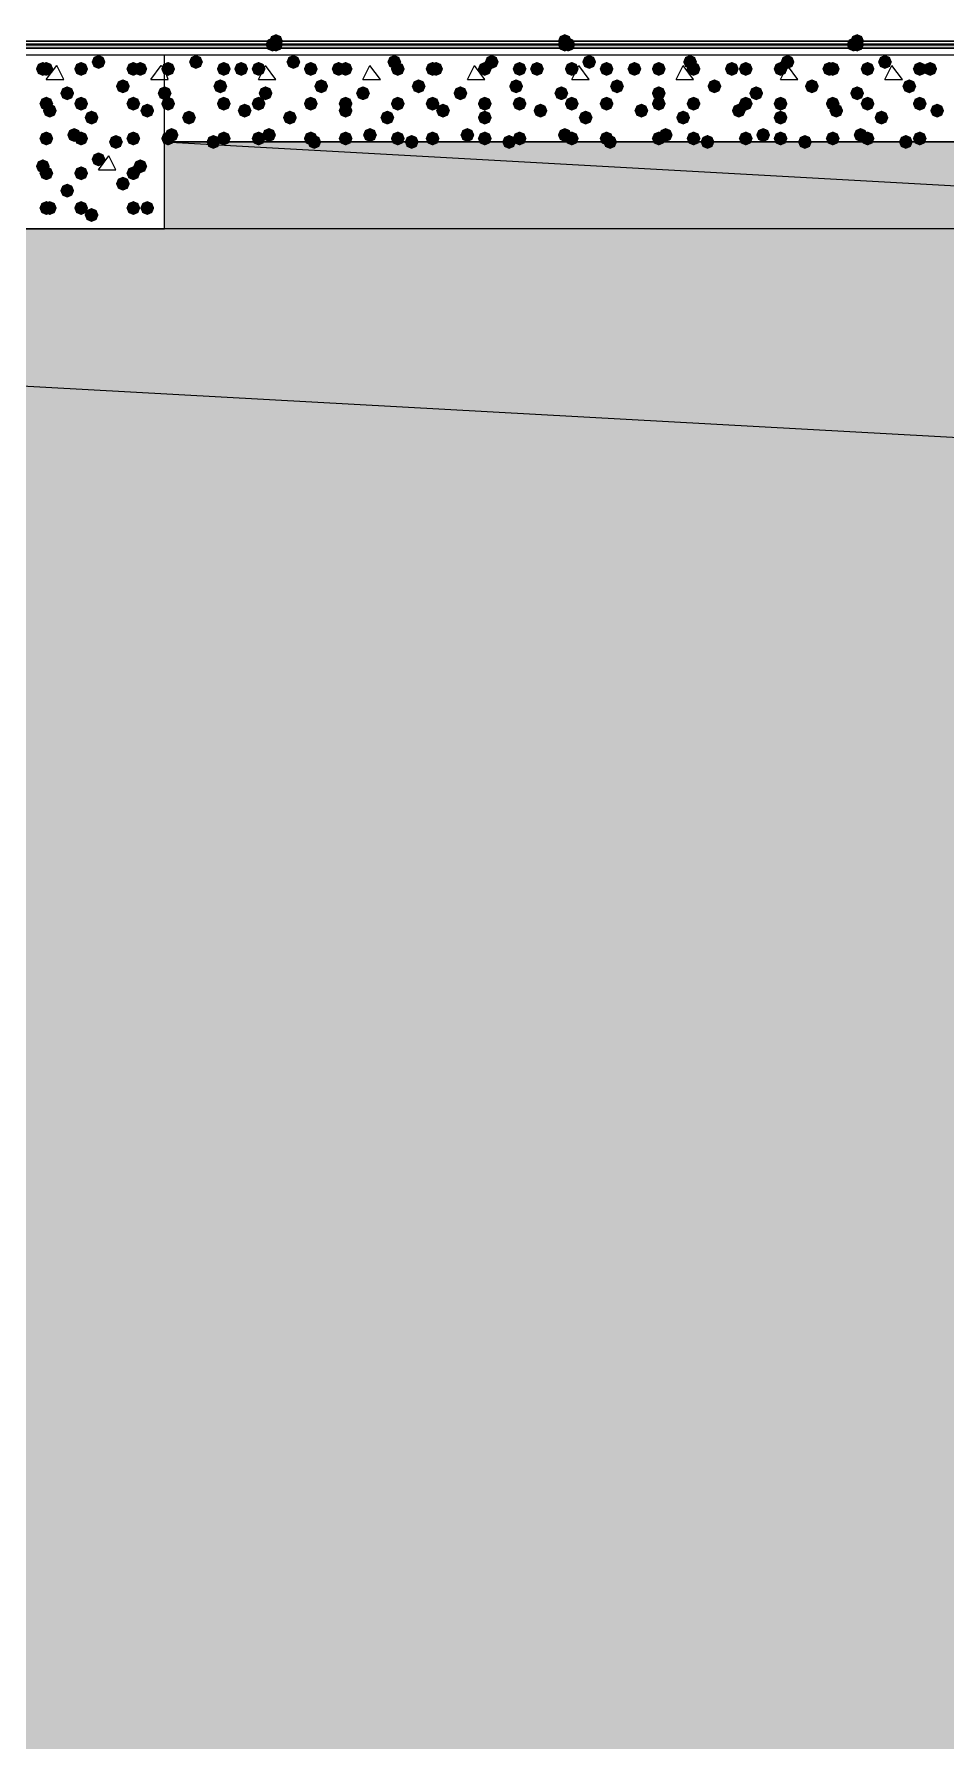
# Model space of a CAD drawing. Header units: millimetres. Extents: x 0 to 420, y 0 to 297.
# Drawn here: x 68.3 to 79.4, y 205.67 to 226.44 of the extents above; entities that cross this region are included whole.
import ezdxf

# ---------------------------------------------------------------- set-up
doc = ezdxf.new("R2010")
doc.units = ezdxf.units.MM
doc.layers.get('0').update_dxf_attribs({"linetype": 'CONTINUOUS'})

msp = doc.modelspace()

# ---------------------------------------------------------------- hatches: boundary and pattern name
at = {"true_color": 0x0000fe}
for points in [[(71.331667, 226.356333), (71.306796, 226.296537), (71.247, 226.271667), (71.187204, 226.296537), (71.162333, 226.356333), (71.187204, 226.416129), (71.247, 226.441), (71.306796, 226.416129)], [(74.845333, 226.356333), (74.820463, 226.296537), (74.760667, 226.271667), (74.700871, 226.296537), (74.676, 226.356333), (74.700871, 226.416129), (74.760667, 226.441), (74.820462, 226.416129)], [(78.401333, 226.356333), (78.376463, 226.296537), (78.316667, 226.271667), (78.256871, 226.296537), (78.232, 226.356333), (78.256871, 226.416129), (78.316667, 226.441), (78.376462, 226.416129)], [(71.289333, 226.314), (71.264462, 226.254204), (71.204667, 226.229333), (71.144871, 226.254204), (71.12, 226.314), (71.144871, 226.373796), (71.204667, 226.398667), (71.264462, 226.373796)], [(71.331667, 226.314), (71.306796, 226.254204), (71.247, 226.229333), (71.187204, 226.254204), (71.162333, 226.314), (71.187204, 226.373796), (71.247, 226.398667), (71.306796, 226.373796)], [(71.331667, 226.314), (71.306796, 226.254204), (71.247, 226.229333), (71.187204, 226.254204), (71.162333, 226.314), (71.187204, 226.373796), (71.247, 226.398667), (71.306796, 226.373796)], [(74.845333, 226.314), (74.820463, 226.254204), (74.760667, 226.229333), (74.700871, 226.254204), (74.676, 226.314), (74.700871, 226.373796), (74.760667, 226.398667), (74.820462, 226.373796)], [(74.845333, 226.314), (74.820463, 226.254204), (74.760667, 226.229333), (74.700871, 226.254204), (74.676, 226.314), (74.700871, 226.373796), (74.760667, 226.398667), (74.820462, 226.373796)], [(74.887667, 226.314), (74.862796, 226.254204), (74.803, 226.229333), (74.743204, 226.254204), (74.718333, 226.314), (74.743204, 226.373796), (74.803, 226.398667), (74.862796, 226.373796)], [(78.359, 226.314), (78.334129, 226.254204), (78.274333, 226.229333), (78.214538, 226.254204), (78.189667, 226.314), (78.214537, 226.373796), (78.274333, 226.398667), (78.334129, 226.373796)], [(78.401333, 226.314), (78.376463, 226.254204), (78.316667, 226.229333), (78.256871, 226.254204), (78.232, 226.314), (78.256871, 226.373796), (78.316667, 226.398667), (78.376462, 226.373796)], [(78.401333, 226.314), (78.376463, 226.254204), (78.316667, 226.229333), (78.256871, 226.254204), (78.232, 226.314), (78.256871, 226.373796), (78.316667, 226.398667), (78.376462, 226.373796)]]:
    msp.add_hatch(color=0, dxfattribs=at).paths.add_polyline_path(points, flags=0)
at = {"true_color": 0x000007}
h = msp.add_hatch(color=0, dxfattribs=at)
h.paths.add_polyline_path([(32.342667, 226.271667), (32.342667, 226.314)], flags=0)
h.paths.add_polyline_path([(32.342667, 226.271667), (32.342667, 226.314), (380.788333, 226.271667)], flags=0)
h.paths.add_polyline_path([(32.342667, 226.314), (380.788333, 226.271667), (380.788333, 226.314)], flags=0)
for points in [[(68.495333, 226.017667), (68.470463, 225.957871), (68.410667, 225.933), (68.350871, 225.957871), (68.326, 226.017667), (68.350871, 226.077462), (68.410667, 226.102333), (68.470462, 226.077463)], [(68.537667, 226.017667), (68.512796, 225.957871), (68.453, 225.933), (68.393204, 225.957871), (68.368333, 226.017667), (68.393204, 226.077462), (68.453, 226.102333), (68.512796, 226.077463)], [(68.961, 226.017667), (68.936129, 225.957871), (68.876333, 225.933), (68.816537, 225.957871), (68.791667, 226.017667), (68.816537, 226.077462), (68.876333, 226.102333), (68.936129, 226.077463)], [(69.172667, 226.102333), (69.147796, 226.042537), (69.088, 226.017667), (69.028204, 226.042537), (69.003333, 226.102333), (69.028204, 226.162129), (69.088, 226.187), (69.147796, 226.162129)], [(69.596, 226.017667), (69.571129, 225.957871), (69.511333, 225.933), (69.451537, 225.957871), (69.426667, 226.017667), (69.451537, 226.077462), (69.511333, 226.102333), (69.571129, 226.077463)], [(69.680667, 226.017667), (69.655796, 225.957871), (69.596, 225.933), (69.536204, 225.957871), (69.511333, 226.017667), (69.536204, 226.077462), (69.596, 226.102333), (69.655796, 226.077463)], [(69.469, 225.806), (69.444129, 225.746204), (69.384333, 225.721333), (69.324538, 225.746204), (69.299667, 225.806), (69.324537, 225.865796), (69.384333, 225.890667), (69.444129, 225.865796)], [(68.537667, 225.594333), (68.512796, 225.534538), (68.453, 225.509667), (68.393204, 225.534538), (68.368333, 225.594333), (68.393204, 225.654129), (68.453, 225.679), (68.512796, 225.654129)], [(68.791667, 225.721333), (68.766796, 225.661537), (68.707, 225.636667), (68.647204, 225.661537), (68.622333, 225.721333), (68.647204, 225.781129), (68.707, 225.806), (68.766796, 225.781129)], [(68.961, 225.594333), (68.936129, 225.534538), (68.876333, 225.509667), (68.816537, 225.534538), (68.791667, 225.594333), (68.816537, 225.654129), (68.876333, 225.679), (68.936129, 225.654129)], [(69.596, 225.594333), (69.571129, 225.534538), (69.511333, 225.509667), (69.451537, 225.534538), (69.426667, 225.594333), (69.451537, 225.654129), (69.511333, 225.679), (69.571129, 225.654129)], [(68.58, 225.509667), (68.555129, 225.449871), (68.495333, 225.425), (68.435538, 225.449871), (68.410667, 225.509667), (68.435537, 225.569462), (68.495333, 225.594333), (68.555129, 225.569463)], [(69.088, 225.425), (69.063129, 225.365204), (69.003333, 225.340333), (68.943538, 225.365204), (68.918667, 225.425), (68.943537, 225.484796), (69.003333, 225.509667), (69.063129, 225.484796)], [(69.765333, 225.509667), (69.740463, 225.449871), (69.680667, 225.425), (69.620871, 225.449871), (69.596, 225.509667), (69.620871, 225.569462), (69.680667, 225.594333), (69.740462, 225.569463)], [(68.537667, 225.171), (68.512796, 225.111204), (68.453, 225.086333), (68.393204, 225.111204), (68.368333, 225.171), (68.393204, 225.230796), (68.453, 225.255667), (68.512796, 225.230796)], [(68.876333, 225.213333), (68.851462, 225.153537), (68.791667, 225.128667), (68.731871, 225.153537), (68.707, 225.213333), (68.731871, 225.273129), (68.791667, 225.298), (68.851462, 225.273129)], [(68.961, 225.171), (68.936129, 225.111204), (68.876333, 225.086333), (68.816537, 225.111204), (68.791667, 225.171), (68.816537, 225.230796), (68.876333, 225.255667), (68.936129, 225.230796)], [(69.384333, 225.128667), (69.359462, 225.068871), (69.299667, 225.044), (69.239871, 225.068871), (69.215, 225.128667), (69.239871, 225.188462), (69.299667, 225.213333), (69.359462, 225.188463)], [(69.596, 225.171), (69.571129, 225.111204), (69.511333, 225.086333), (69.451537, 225.111204), (69.426667, 225.171), (69.451537, 225.230796), (69.511333, 225.255667), (69.571129, 225.230796)], [(69.172667, 224.917), (69.147796, 224.857204), (69.088, 224.832333), (69.028204, 224.857204), (69.003333, 224.917), (69.028204, 224.976796), (69.088, 225.001667), (69.147796, 224.976796)], [(68.495333, 224.832333), (68.470463, 224.772537), (68.410667, 224.747667), (68.350871, 224.772537), (68.326, 224.832333), (68.350871, 224.892129), (68.410667, 224.917), (68.470462, 224.892129)], [(68.537667, 224.747667), (68.512796, 224.687871), (68.453, 224.663), (68.393204, 224.687871), (68.368333, 224.747667), (68.393204, 224.807462), (68.453, 224.832333), (68.512796, 224.807463)], [(68.961, 224.747667), (68.936129, 224.687871), (68.876333, 224.663), (68.816537, 224.687871), (68.791667, 224.747667), (68.816537, 224.807462), (68.876333, 224.832333), (68.936129, 224.807463)], [(69.596, 224.747667), (69.571129, 224.687871), (69.511333, 224.663), (69.451537, 224.687871), (69.426667, 224.747667), (69.451537, 224.807462), (69.511333, 224.832333), (69.571129, 224.807463)], [(69.680667, 224.832333), (69.655796, 224.772537), (69.596, 224.747667), (69.536204, 224.772537), (69.511333, 224.832333), (69.536204, 224.892129), (69.596, 224.917), (69.655796, 224.892129)], [(68.791667, 224.536), (68.766796, 224.476204), (68.707, 224.451333), (68.647204, 224.476204), (68.622333, 224.536), (68.647204, 224.595796), (68.707, 224.620667), (68.766796, 224.595796)], [(69.469, 224.620667), (69.444129, 224.560871), (69.384333, 224.536), (69.324538, 224.560871), (69.299667, 224.620667), (69.324537, 224.680462), (69.384333, 224.705333), (69.444129, 224.680463)], [(68.537667, 224.324333), (68.512796, 224.264537), (68.453, 224.239667), (68.393204, 224.264537), (68.368333, 224.324333), (68.393204, 224.384129), (68.453, 224.409), (68.512796, 224.384129)], [(68.58, 224.324333), (68.555129, 224.264537), (68.495333, 224.239667), (68.435538, 224.264537), (68.410667, 224.324333), (68.435537, 224.384129), (68.495333, 224.409), (68.555129, 224.384129)], [(68.961, 224.324333), (68.936129, 224.264537), (68.876333, 224.239667), (68.816537, 224.264537), (68.791667, 224.324333), (68.816537, 224.384129), (68.876333, 224.409), (68.936129, 224.384129)], [(69.596, 224.324333), (69.571129, 224.264537), (69.511333, 224.239667), (69.451537, 224.264537), (69.426667, 224.324333), (69.451537, 224.384129), (69.511333, 224.409), (69.571129, 224.384129)], [(69.765333, 224.324333), (69.740463, 224.264537), (69.680667, 224.239667), (69.620871, 224.264537), (69.596, 224.324333), (69.620871, 224.384129), (69.680667, 224.409), (69.740462, 224.384129)], [(69.088, 224.239667), (69.063129, 224.179871), (69.003333, 224.155), (68.943538, 224.179871), (68.918667, 224.239667), (68.943537, 224.299462), (69.003333, 224.324333), (69.063129, 224.299463)]]:
    msp.add_hatch(color=0, dxfattribs=at).paths.add_polyline_path(points, flags=0)
at = {"true_color": 0x000008}
for points in [[(70.019333, 226.017667), (69.994462, 225.957871), (69.934667, 225.933), (69.874871, 225.957871), (69.85, 226.017667), (69.874871, 226.077462), (69.934667, 226.102333), (69.994462, 226.077463)], [(70.358, 226.102333), (70.333129, 226.042537), (70.273333, 226.017667), (70.213538, 226.042537), (70.188667, 226.102333), (70.213537, 226.162129), (70.273333, 226.187), (70.333129, 226.162129)], [(70.696667, 226.017667), (70.671796, 225.957871), (70.612, 225.933), (70.552204, 225.957871), (70.527333, 226.017667), (70.552204, 226.077462), (70.612, 226.102333), (70.671796, 226.077463)], [(70.908333, 226.017667), (70.883463, 225.957871), (70.823667, 225.933), (70.763871, 225.957871), (70.739, 226.017667), (70.763871, 226.077462), (70.823667, 226.102333), (70.883462, 226.077463)], [(71.12, 226.017667), (71.095129, 225.957871), (71.035333, 225.933), (70.975538, 225.957871), (70.950667, 226.017667), (70.975537, 226.077462), (71.035333, 226.102333), (71.095129, 226.077463)], [(71.543333, 226.102333), (71.518463, 226.042537), (71.458667, 226.017667), (71.398871, 226.042537), (71.374, 226.102333), (71.398871, 226.162129), (71.458667, 226.187), (71.518462, 226.162129)], [(71.755, 226.017667), (71.730129, 225.957871), (71.670333, 225.933), (71.610538, 225.957871), (71.585667, 226.017667), (71.610537, 226.077462), (71.670333, 226.102333), (71.730129, 226.077463)], [(72.093667, 226.017667), (72.068796, 225.957871), (72.009, 225.933), (71.949204, 225.957871), (71.924333, 226.017667), (71.949204, 226.077462), (72.009, 226.102333), (72.068796, 226.077463)], [(72.178333, 226.017667), (72.153463, 225.957871), (72.093667, 225.933), (72.033871, 225.957871), (72.009, 226.017667), (72.033871, 226.077462), (72.093667, 226.102333), (72.153462, 226.077463)], [(72.771, 226.102333), (72.746129, 226.042537), (72.686333, 226.017667), (72.626537, 226.042537), (72.601667, 226.102333), (72.626537, 226.162129), (72.686333, 226.187), (72.746129, 226.162129)], [(72.813333, 226.017667), (72.788463, 225.957871), (72.728667, 225.933), (72.668871, 225.957871), (72.644, 226.017667), (72.668871, 226.077462), (72.728667, 226.102333), (72.788462, 226.077463)], [(73.236667, 226.017667), (73.211796, 225.957871), (73.152, 225.933), (73.092204, 225.957871), (73.067333, 226.017667), (73.092204, 226.077462), (73.152, 226.102333), (73.211796, 226.077463)], [(73.279, 226.017667), (73.254129, 225.957871), (73.194333, 225.933), (73.134538, 225.957871), (73.109667, 226.017667), (73.134537, 226.077462), (73.194333, 226.102333), (73.254129, 226.077463)], [(73.871667, 226.017667), (73.846796, 225.957871), (73.787, 225.933), (73.727204, 225.957871), (73.702333, 226.017667), (73.727204, 226.077462), (73.787, 226.102333), (73.846796, 226.077463)], [(73.956333, 226.102333), (73.931462, 226.042537), (73.871667, 226.017667), (73.811871, 226.042537), (73.787, 226.102333), (73.811871, 226.162129), (73.871667, 226.187), (73.931462, 226.162129)], [(74.295, 226.017667), (74.270129, 225.957871), (74.210333, 225.933), (74.150538, 225.957871), (74.125667, 226.017667), (74.150537, 226.077462), (74.210333, 226.102333), (74.270129, 226.077463)], [(74.506667, 226.017667), (74.481796, 225.957871), (74.422, 225.933), (74.362204, 225.957871), (74.337333, 226.017667), (74.362204, 226.077462), (74.422, 226.102333), (74.481796, 226.077463)], [(74.93, 226.017667), (74.905129, 225.957871), (74.845333, 225.933), (74.785538, 225.957871), (74.760667, 226.017667), (74.785537, 226.077462), (74.845333, 226.102333), (74.905129, 226.077463)], [(75.141667, 226.102333), (75.116796, 226.042537), (75.057, 226.017667), (74.997204, 226.042537), (74.972333, 226.102333), (74.997204, 226.162129), (75.057, 226.187), (75.116796, 226.162129)], [(75.353333, 226.017667), (75.328463, 225.957871), (75.268667, 225.933), (75.208871, 225.957871), (75.184, 226.017667), (75.208871, 226.077462), (75.268667, 226.102333), (75.328462, 226.077463)], [(75.692, 226.017667), (75.667129, 225.957871), (75.607333, 225.933), (75.547538, 225.957871), (75.522667, 226.017667), (75.547537, 226.077462), (75.607333, 226.102333), (75.667129, 226.077463)], [(75.988333, 226.017667), (75.963463, 225.957871), (75.903667, 225.933), (75.843871, 225.957871), (75.819, 226.017667), (75.843871, 226.077462), (75.903667, 226.102333), (75.963462, 226.077463)], [(76.369333, 226.102333), (76.344462, 226.042537), (76.284667, 226.017667), (76.224871, 226.042537), (76.2, 226.102333), (76.224871, 226.162129), (76.284667, 226.187), (76.344462, 226.162129)], [(76.411667, 226.017667), (76.386796, 225.957871), (76.327, 225.933), (76.267204, 225.957871), (76.242333, 226.017667), (76.267204, 226.077462), (76.327, 226.102333), (76.386796, 226.077463)], [(76.877333, 226.017667), (76.852463, 225.957871), (76.792667, 225.933), (76.732871, 225.957871), (76.708, 226.017667), (76.732871, 226.077462), (76.792667, 226.102333), (76.852462, 226.077463)], [(77.046667, 226.017667), (77.021796, 225.957871), (76.962, 225.933), (76.902204, 225.957871), (76.877333, 226.017667), (76.902204, 226.077462), (76.962, 226.102333), (77.021796, 226.077463)], [(77.47, 226.017667), (77.445129, 225.957871), (77.385333, 225.933), (77.325538, 225.957871), (77.300667, 226.017667), (77.325537, 226.077462), (77.385333, 226.102333), (77.445129, 226.077463)], [(77.554667, 226.102333), (77.529796, 226.042537), (77.47, 226.017667), (77.410204, 226.042537), (77.385333, 226.102333), (77.410204, 226.162129), (77.47, 226.187), (77.529796, 226.162129)], [(78.062667, 226.017667), (78.037796, 225.957871), (77.978, 225.933), (77.918204, 225.957871), (77.893333, 226.017667), (77.918204, 226.077462), (77.978, 226.102333), (78.037796, 226.077463)], [(78.105, 226.017667), (78.080129, 225.957871), (78.020333, 225.933), (77.960538, 225.957871), (77.935667, 226.017667), (77.960537, 226.077462), (78.020333, 226.102333), (78.080129, 226.077463)], [(78.528333, 226.017667), (78.503463, 225.957871), (78.443667, 225.933), (78.383871, 225.957871), (78.359, 226.017667), (78.383871, 226.077462), (78.443667, 226.102333), (78.503462, 226.077463)], [(78.74, 226.102333), (78.715129, 226.042537), (78.655333, 226.017667), (78.595538, 226.042537), (78.570667, 226.102333), (78.595537, 226.162129), (78.655333, 226.187), (78.715129, 226.162129)], [(79.163333, 226.017667), (79.138463, 225.957871), (79.078667, 225.933), (79.018871, 225.957871), (78.994, 226.017667), (79.018871, 226.077462), (79.078667, 226.102333), (79.138462, 226.077463)], [(79.290333, 226.017667), (79.265463, 225.957871), (79.205667, 225.933), (79.145871, 225.957871), (79.121, 226.017667), (79.145871, 226.077462), (79.205667, 226.102333), (79.265462, 226.077463)], [(70.654333, 225.806), (70.629462, 225.746204), (70.569667, 225.721333), (70.509871, 225.746204), (70.485, 225.806), (70.509871, 225.865796), (70.569667, 225.890667), (70.629462, 225.865796)], [(71.882, 225.806), (71.857129, 225.746204), (71.797333, 225.721333), (71.737538, 225.746204), (71.712667, 225.806), (71.737537, 225.865796), (71.797333, 225.890667), (71.857129, 225.865796)], [(73.067333, 225.806), (73.042463, 225.746204), (72.982667, 225.721333), (72.922871, 225.746204), (72.898, 225.806), (72.922871, 225.865796), (72.982667, 225.890667), (73.042462, 225.865796)], [(74.252667, 225.806), (74.227796, 225.746204), (74.168, 225.721333), (74.108204, 225.746204), (74.083333, 225.806), (74.108204, 225.865796), (74.168, 225.890667), (74.227796, 225.865796)], [(75.480333, 225.806), (75.455463, 225.746204), (75.395667, 225.721333), (75.335871, 225.746204), (75.311, 225.806), (75.335871, 225.865796), (75.395667, 225.890667), (75.455462, 225.865796)], [(76.665667, 225.806), (76.640796, 225.746204), (76.581, 225.721333), (76.521204, 225.746204), (76.496333, 225.806), (76.521204, 225.865796), (76.581, 225.890667), (76.640796, 225.865796)], [(77.851, 225.806), (77.826129, 225.746204), (77.766333, 225.721333), (77.706537, 225.746204), (77.681667, 225.806), (77.706537, 225.865796), (77.766333, 225.890667), (77.826129, 225.865796)], [(79.036333, 225.806), (79.011462, 225.746204), (78.951667, 225.721333), (78.891871, 225.746204), (78.867, 225.806), (78.891871, 225.865796), (78.951667, 225.890667), (79.011462, 225.865796)], [(69.977, 225.721333), (69.952129, 225.661537), (69.892333, 225.636667), (69.832538, 225.661537), (69.807667, 225.721333), (69.832537, 225.781129), (69.892333, 225.806), (69.952129, 225.781129)], [(70.019333, 225.594333), (69.994462, 225.534538), (69.934667, 225.509667), (69.874871, 225.534538), (69.85, 225.594333), (69.874871, 225.654129), (69.934667, 225.679), (69.994462, 225.654129)], [(70.696667, 225.594333), (70.671796, 225.534538), (70.612, 225.509667), (70.552204, 225.534538), (70.527333, 225.594333), (70.552204, 225.654129), (70.612, 225.679), (70.671796, 225.654129)], [(71.12, 225.594333), (71.095129, 225.534538), (71.035333, 225.509667), (70.975538, 225.534538), (70.950667, 225.594333), (70.975537, 225.654129), (71.035333, 225.679), (71.095129, 225.654129)], [(71.204667, 225.721333), (71.179796, 225.661537), (71.12, 225.636667), (71.060204, 225.661537), (71.035333, 225.721333), (71.060204, 225.781129), (71.12, 225.806), (71.179796, 225.781129)], [(71.755, 225.594333), (71.730129, 225.534538), (71.670333, 225.509667), (71.610538, 225.534538), (71.585667, 225.594333), (71.610537, 225.654129), (71.670333, 225.679), (71.730129, 225.654129)], [(72.178333, 225.594333), (72.153463, 225.534538), (72.093667, 225.509667), (72.033871, 225.534538), (72.009, 225.594333), (72.033871, 225.654129), (72.093667, 225.679), (72.153462, 225.654129)], [(72.39, 225.721333), (72.365129, 225.661537), (72.305333, 225.636667), (72.245538, 225.661537), (72.220667, 225.721333), (72.245537, 225.781129), (72.305333, 225.806), (72.365129, 225.781129)], [(72.813333, 225.594333), (72.788463, 225.534538), (72.728667, 225.509667), (72.668871, 225.534538), (72.644, 225.594333), (72.668871, 225.654129), (72.728667, 225.679), (72.788462, 225.654129)], [(73.236667, 225.594333), (73.211796, 225.534538), (73.152, 225.509667), (73.092204, 225.534538), (73.067333, 225.594333), (73.092204, 225.654129), (73.152, 225.679), (73.211796, 225.654129)], [(73.575333, 225.721333), (73.550463, 225.661537), (73.490667, 225.636667), (73.430871, 225.661537), (73.406, 225.721333), (73.430871, 225.781129), (73.490667, 225.806), (73.550462, 225.781129)], [(73.871667, 225.594333), (73.846796, 225.534538), (73.787, 225.509667), (73.727204, 225.534538), (73.702333, 225.594333), (73.727204, 225.654129), (73.787, 225.679), (73.846796, 225.654129)], [(74.295, 225.594333), (74.270129, 225.534538), (74.210333, 225.509667), (74.150538, 225.534538), (74.125667, 225.594333), (74.150537, 225.654129), (74.210333, 225.679), (74.270129, 225.654129)], [(74.803, 225.721333), (74.778129, 225.661537), (74.718333, 225.636667), (74.658537, 225.661537), (74.633667, 225.721333), (74.658537, 225.781129), (74.718333, 225.806), (74.778129, 225.781129)], [(74.93, 225.594333), (74.905129, 225.534538), (74.845333, 225.509667), (74.785538, 225.534538), (74.760667, 225.594333), (74.785537, 225.654129), (74.845333, 225.679), (74.905129, 225.654129)], [(75.353333, 225.594333), (75.328463, 225.534538), (75.268667, 225.509667), (75.208871, 225.534538), (75.184, 225.594333), (75.208871, 225.654129), (75.268667, 225.679), (75.328462, 225.654129)], [(75.988333, 225.721333), (75.963463, 225.661537), (75.903667, 225.636667), (75.843871, 225.661537), (75.819, 225.721333), (75.843871, 225.781129), (75.903667, 225.806), (75.963462, 225.781129)], [(75.988333, 225.594333), (75.963463, 225.534538), (75.903667, 225.509667), (75.843871, 225.534538), (75.819, 225.594333), (75.843871, 225.654129), (75.903667, 225.679), (75.963462, 225.654129)], [(76.411667, 225.594333), (76.386796, 225.534538), (76.327, 225.509667), (76.267204, 225.534538), (76.242333, 225.594333), (76.267204, 225.654129), (76.327, 225.679), (76.386796, 225.654129)], [(77.046667, 225.594333), (77.021796, 225.534538), (76.962, 225.509667), (76.902204, 225.534538), (76.877333, 225.594333), (76.902204, 225.654129), (76.962, 225.679), (77.021796, 225.654129)], [(77.173667, 225.721333), (77.148796, 225.661537), (77.089, 225.636667), (77.029204, 225.661537), (77.004333, 225.721333), (77.029204, 225.781129), (77.089, 225.806), (77.148796, 225.781129)], [(77.47, 225.594333), (77.445129, 225.534538), (77.385333, 225.509667), (77.325538, 225.534538), (77.300667, 225.594333), (77.325537, 225.654129), (77.385333, 225.679), (77.445129, 225.654129)], [(78.105, 225.594333), (78.080129, 225.534538), (78.020333, 225.509667), (77.960538, 225.534538), (77.935667, 225.594333), (77.960537, 225.654129), (78.020333, 225.679), (78.080129, 225.654129)], [(78.401333, 225.721333), (78.376463, 225.661537), (78.316667, 225.636667), (78.256871, 225.661537), (78.232, 225.721333), (78.256871, 225.781129), (78.316667, 225.806), (78.376462, 225.781129)], [(78.528333, 225.594333), (78.503463, 225.534538), (78.443667, 225.509667), (78.383871, 225.534538), (78.359, 225.594333), (78.383871, 225.654129), (78.443667, 225.679), (78.503462, 225.654129)], [(79.163333, 225.594333), (79.138463, 225.534538), (79.078667, 225.509667), (79.018871, 225.534538), (78.994, 225.594333), (79.018871, 225.654129), (79.078667, 225.679), (79.138462, 225.654129)], [(70.273333, 225.425), (70.248463, 225.365204), (70.188667, 225.340333), (70.128871, 225.365204), (70.104, 225.425), (70.128871, 225.484796), (70.188667, 225.509667), (70.248462, 225.484796)], [(70.950667, 225.509667), (70.925796, 225.449871), (70.866, 225.425), (70.806204, 225.449871), (70.781333, 225.509667), (70.806204, 225.569462), (70.866, 225.594333), (70.925796, 225.569463)], [(71.501, 225.425), (71.476129, 225.365204), (71.416333, 225.340333), (71.356537, 225.365204), (71.331667, 225.425), (71.356537, 225.484796), (71.416333, 225.509667), (71.476129, 225.484796)], [(72.178333, 225.509667), (72.153463, 225.449871), (72.093667, 225.425), (72.033871, 225.449871), (72.009, 225.509667), (72.033871, 225.569462), (72.093667, 225.594333), (72.153462, 225.569463)], [(72.686333, 225.425), (72.661462, 225.365204), (72.601667, 225.340333), (72.541871, 225.365204), (72.517, 225.425), (72.541871, 225.484796), (72.601667, 225.509667), (72.661462, 225.484796)], [(73.363667, 225.509667), (73.338796, 225.449871), (73.279, 225.425), (73.219204, 225.449871), (73.194333, 225.509667), (73.219204, 225.569462), (73.279, 225.594333), (73.338796, 225.569463)], [(73.871667, 225.425), (73.846796, 225.365204), (73.787, 225.340333), (73.727204, 225.365204), (73.702333, 225.425), (73.727204, 225.484796), (73.787, 225.509667), (73.846796, 225.484796)], [(74.549, 225.509667), (74.524129, 225.449871), (74.464333, 225.425), (74.404538, 225.449871), (74.379667, 225.509667), (74.404537, 225.569462), (74.464333, 225.594333), (74.524129, 225.569463)], [(75.099333, 225.425), (75.074462, 225.365204), (75.014667, 225.340333), (74.954871, 225.365204), (74.93, 225.425), (74.954871, 225.484796), (75.014667, 225.509667), (75.074462, 225.484796)], [(75.776667, 225.509667), (75.751796, 225.449871), (75.692, 225.425), (75.632204, 225.449871), (75.607333, 225.509667), (75.632204, 225.569462), (75.692, 225.594333), (75.751796, 225.569463)], [(76.284667, 225.425), (76.259796, 225.365204), (76.2, 225.340333), (76.140204, 225.365204), (76.115333, 225.425), (76.140204, 225.484796), (76.2, 225.509667), (76.259796, 225.484796)], [(76.962, 225.509667), (76.937129, 225.449871), (76.877333, 225.425), (76.817538, 225.449871), (76.792667, 225.509667), (76.817537, 225.569462), (76.877333, 225.594333), (76.937129, 225.569463)], [(77.47, 225.425), (77.445129, 225.365204), (77.385333, 225.340333), (77.325538, 225.365204), (77.300667, 225.425), (77.325537, 225.484796), (77.385333, 225.509667), (77.445129, 225.484796)], [(78.147333, 225.509667), (78.122463, 225.449871), (78.062667, 225.425), (78.002871, 225.449871), (77.978, 225.509667), (78.002871, 225.569462), (78.062667, 225.594333), (78.122462, 225.569463)], [(78.697667, 225.425), (78.672796, 225.365204), (78.613, 225.340333), (78.553204, 225.365204), (78.528333, 225.425), (78.553204, 225.484796), (78.613, 225.509667), (78.672796, 225.484796)], [(79.375, 225.509667), (79.350129, 225.449871), (79.290333, 225.425), (79.230538, 225.449871), (79.205667, 225.509667), (79.230537, 225.569462), (79.290333, 225.594333), (79.350129, 225.569463)], [(70.019333, 225.171), (69.994462, 225.111204), (69.934667, 225.086333), (69.874871, 225.111204), (69.85, 225.171), (69.874871, 225.230796), (69.934667, 225.255667), (69.994462, 225.230796)], [(70.061667, 225.213333), (70.036796, 225.153537), (69.977, 225.128667), (69.917204, 225.153537), (69.892333, 225.213333), (69.917204, 225.273129), (69.977, 225.298), (70.036796, 225.273129)], [(70.569667, 225.128667), (70.544796, 225.068871), (70.485, 225.044), (70.425204, 225.068871), (70.400333, 225.128667), (70.425204, 225.188462), (70.485, 225.213333), (70.544796, 225.188463)], [(70.696667, 225.171), (70.671796, 225.111204), (70.612, 225.086333), (70.552204, 225.111204), (70.527333, 225.171), (70.552204, 225.230796), (70.612, 225.255667), (70.671796, 225.230796)], [(71.12, 225.171), (71.095129, 225.111204), (71.035333, 225.086333), (70.975538, 225.111204), (70.950667, 225.171), (70.975537, 225.230796), (71.035333, 225.255667), (71.095129, 225.230796)], [(71.247, 225.213333), (71.222129, 225.153537), (71.162333, 225.128667), (71.102538, 225.153537), (71.077667, 225.213333), (71.102537, 225.273129), (71.162333, 225.298), (71.222129, 225.273129)], [(71.755, 225.171), (71.730129, 225.111204), (71.670333, 225.086333), (71.610538, 225.111204), (71.585667, 225.171), (71.610537, 225.230796), (71.670333, 225.255667), (71.730129, 225.230796)], [(71.797333, 225.128667), (71.772463, 225.068871), (71.712667, 225.044), (71.652871, 225.068871), (71.628, 225.128667), (71.652871, 225.188462), (71.712667, 225.213333), (71.772462, 225.188463)], [(72.178333, 225.171), (72.153463, 225.111204), (72.093667, 225.086333), (72.033871, 225.111204), (72.009, 225.171), (72.033871, 225.230796), (72.093667, 225.255667), (72.153462, 225.230796)], [(72.474667, 225.213333), (72.449796, 225.153537), (72.39, 225.128667), (72.330204, 225.153537), (72.305333, 225.213333), (72.330204, 225.273129), (72.39, 225.298), (72.449796, 225.273129)], [(72.813333, 225.171), (72.788463, 225.111204), (72.728667, 225.086333), (72.668871, 225.111204), (72.644, 225.171), (72.668871, 225.230796), (72.728667, 225.255667), (72.788462, 225.230796)], [(72.982667, 225.128667), (72.957796, 225.068871), (72.898, 225.044), (72.838204, 225.068871), (72.813333, 225.128667), (72.838204, 225.188462), (72.898, 225.213333), (72.957796, 225.188463)], [(73.236667, 225.171), (73.211796, 225.111204), (73.152, 225.086333), (73.092204, 225.111204), (73.067333, 225.171), (73.092204, 225.230796), (73.152, 225.255667), (73.211796, 225.230796)], [(73.66, 225.213333), (73.635129, 225.153537), (73.575333, 225.128667), (73.515538, 225.153537), (73.490667, 225.213333), (73.515537, 225.273129), (73.575333, 225.298), (73.635129, 225.273129)], [(73.871667, 225.171), (73.846796, 225.111204), (73.787, 225.086333), (73.727204, 225.111204), (73.702333, 225.171), (73.727204, 225.230796), (73.787, 225.255667), (73.846796, 225.230796)], [(74.168, 225.128667), (74.143129, 225.068871), (74.083333, 225.044), (74.023537, 225.068871), (73.998667, 225.128667), (74.023537, 225.188462), (74.083333, 225.213333), (74.143129, 225.188463)], [(74.295, 225.171), (74.270129, 225.111204), (74.210333, 225.086333), (74.150538, 225.111204), (74.125667, 225.171), (74.150537, 225.230796), (74.210333, 225.255667), (74.270129, 225.230796)], [(74.845333, 225.213333), (74.820463, 225.153537), (74.760667, 225.128667), (74.700871, 225.153537), (74.676, 225.213333), (74.700871, 225.273129), (74.760667, 225.298), (74.820462, 225.273129)], [(74.93, 225.171), (74.905129, 225.111204), (74.845333, 225.086333), (74.785538, 225.111204), (74.760667, 225.171), (74.785537, 225.230796), (74.845333, 225.255667), (74.905129, 225.230796)], [(75.353333, 225.171), (75.328463, 225.111204), (75.268667, 225.086333), (75.208871, 225.111204), (75.184, 225.171), (75.208871, 225.230796), (75.268667, 225.255667), (75.328462, 225.230796)], [(75.395667, 225.128667), (75.370796, 225.068871), (75.311, 225.044), (75.251204, 225.068871), (75.226333, 225.128667), (75.251204, 225.188462), (75.311, 225.213333), (75.370796, 225.188463)], [(75.988333, 225.171), (75.963463, 225.111204), (75.903667, 225.086333), (75.843871, 225.111204), (75.819, 225.171), (75.843871, 225.230796), (75.903667, 225.255667), (75.963462, 225.230796)], [(76.073, 225.213333), (76.048129, 225.153537), (75.988333, 225.128667), (75.928537, 225.153537), (75.903667, 225.213333), (75.928537, 225.273129), (75.988333, 225.298), (76.048129, 225.273129)], [(76.411667, 225.171), (76.386796, 225.111204), (76.327, 225.086333), (76.267204, 225.111204), (76.242333, 225.171), (76.267204, 225.230796), (76.327, 225.255667), (76.386796, 225.230796)], [(76.581, 225.128667), (76.556129, 225.068871), (76.496333, 225.044), (76.436537, 225.068871), (76.411667, 225.128667), (76.436537, 225.188462), (76.496333, 225.213333), (76.556129, 225.188463)], [(77.046667, 225.171), (77.021796, 225.111204), (76.962, 225.086333), (76.902204, 225.111204), (76.877333, 225.171), (76.902204, 225.230796), (76.962, 225.255667), (77.021796, 225.230796)], [(77.258333, 225.213333), (77.233463, 225.153537), (77.173667, 225.128667), (77.113871, 225.153537), (77.089, 225.213333), (77.113871, 225.273129), (77.173667, 225.298), (77.233462, 225.273129)], [(77.47, 225.171), (77.445129, 225.111204), (77.385333, 225.086333), (77.325538, 225.111204), (77.300667, 225.171), (77.325537, 225.230796), (77.385333, 225.255667), (77.445129, 225.230796)], [(77.766333, 225.128667), (77.741462, 225.068871), (77.681667, 225.044), (77.621871, 225.068871), (77.597, 225.128667), (77.621871, 225.188462), (77.681667, 225.213333), (77.741462, 225.188463)], [(78.105, 225.171), (78.080129, 225.111204), (78.020333, 225.086333), (77.960538, 225.111204), (77.935667, 225.171), (77.960537, 225.230796), (78.020333, 225.255667), (78.080129, 225.230796)], [(78.443667, 225.213333), (78.418796, 225.153537), (78.359, 225.128667), (78.299204, 225.153537), (78.274333, 225.213333), (78.299204, 225.273129), (78.359, 225.298), (78.418796, 225.273129)], [(78.528333, 225.171), (78.503463, 225.111204), (78.443667, 225.086333), (78.383871, 225.111204), (78.359, 225.171), (78.383871, 225.230796), (78.443667, 225.255667), (78.503462, 225.230796)], [(78.994, 225.128667), (78.969129, 225.068871), (78.909333, 225.044), (78.849538, 225.068871), (78.824667, 225.128667), (78.849537, 225.188462), (78.909333, 225.213333), (78.969129, 225.188463)], [(79.163333, 225.171), (79.138463, 225.111204), (79.078667, 225.086333), (79.018871, 225.111204), (78.994, 225.171), (79.018871, 225.230796), (79.078667, 225.255667), (79.138462, 225.230796)]]:
    msp.add_hatch(color=0, dxfattribs=at).paths.add_polyline_path(points, flags=0)
h = msp.add_hatch(color=0, dxfattribs=at)
h.paths.add_polyline_path([(88.942333, 225.128667), (69.892333, 225.128667), (88.942333, 224.070333)], flags=0)
h.paths.add_polyline_path([(69.892333, 225.128667), (88.942333, 224.070333), (69.892333, 224.070333)], flags=0)
h = msp.add_hatch(color=0, dxfattribs=at)
h.paths.add_polyline_path([(379.603, 224.070333), (33.528, 224.070333), (379.603, 204.978)], flags=0)
h.paths.add_polyline_path([(33.528, 224.070333), (379.603, 204.978), (33.528, 204.978)], flags=0)

# ---------------------------------------------------------------- linework, layer by layer
at = {"color": 0, "true_color": 0x000007}
for points in [[(32.300333, 226.356333), (380.788333, 226.356333), (32.300333, 226.314), (380.788333, 226.314)], [(380.788333, 226.356333), (32.300333, 226.356333), (32.300333, 226.314)], [(380.788333, 226.314), (32.342667, 226.314), (32.300333, 226.314)], [(32.342667, 226.314), (380.788333, 226.314)], [(32.342667, 226.271667), (380.788333, 226.271667)], [(68.453, 225.890667), (68.58, 226.06)], [(68.664667, 225.890667), (68.58, 226.06)], [(69.723, 225.890667), (69.85, 226.06)], [(69.892333, 226.017667), (69.85, 226.06)], [(88.942333, 226.187), (69.892333, 226.187)], [(68.453, 225.890667), (68.664667, 225.890667)], [(69.723, 225.890667), (69.892333, 225.890667)], [(69.892333, 225.128667), (88.942333, 225.128667)], [(69.088, 224.79), (69.215, 224.959333)], [(69.088, 224.79), (69.299667, 224.79)], [(69.299667, 224.79), (69.215, 224.959333)]]:
    msp.add_lwpolyline(points, dxfattribs=at)
for points in [[(32.342667, 226.314), (380.788333, 226.314)], [(32.342667, 226.271667), (32.342667, 226.314), (380.788333, 226.271667)], [(32.342667, 226.314), (380.788333, 226.271667), (380.788333, 226.314)], [(67.775667, 226.187), (67.775667, 224.070333), (69.892333, 224.070333), (69.892333, 226.187)]]:
    msp.add_lwpolyline(points, close=True, dxfattribs=at)
at = {"color": 0, "true_color": 0x000008}
for points in [[(71.035333, 225.890667), (71.12, 226.06)], [(71.247, 225.890667), (71.12, 226.06)], [(72.305333, 225.890667), (72.39, 226.06)], [(72.517, 225.890667), (72.39, 226.06)], [(73.575333, 225.890667), (73.66, 226.06)], [(73.787, 225.890667), (73.66, 226.06)], [(74.845333, 225.890667), (74.93, 226.06)], [(75.057, 225.890667), (74.93, 226.06)], [(76.115333, 225.890667), (76.2, 226.06)], [(76.327, 225.890667), (76.2, 226.06)], [(77.385333, 225.890667), (77.47, 226.06)], [(77.597, 225.890667), (77.47, 226.06)], [(78.655333, 225.890667), (78.74, 226.06)], [(78.867, 225.890667), (78.74, 226.06)], [(69.934667, 225.890667), (69.892333, 226.017667)], [(69.892333, 225.890667), (69.934667, 225.890667)], [(71.035333, 225.890667), (71.247, 225.890667)], [(72.305333, 225.890667), (72.517, 225.890667)], [(73.575333, 225.890667), (73.787, 225.890667)], [(74.845333, 225.890667), (75.057, 225.890667)], [(76.115333, 225.890667), (76.327, 225.890667)], [(77.385333, 225.890667), (77.597, 225.890667)], [(78.655333, 225.890667), (78.867, 225.890667)]]:
    msp.add_lwpolyline(points, dxfattribs=at)
for points in [[(88.942333, 225.128667), (69.892333, 225.128667), (88.942333, 224.070333)], [(69.892333, 225.128667), (88.942333, 224.070333), (69.892333, 224.070333)], [(379.603, 224.070333), (33.528, 224.070333), (379.603, 204.978)], [(33.528, 224.070333), (379.603, 204.978), (33.528, 204.978)]]:
    msp.add_lwpolyline(points, close=True, dxfattribs=at)

doc.saveas('drawing.dxf')
